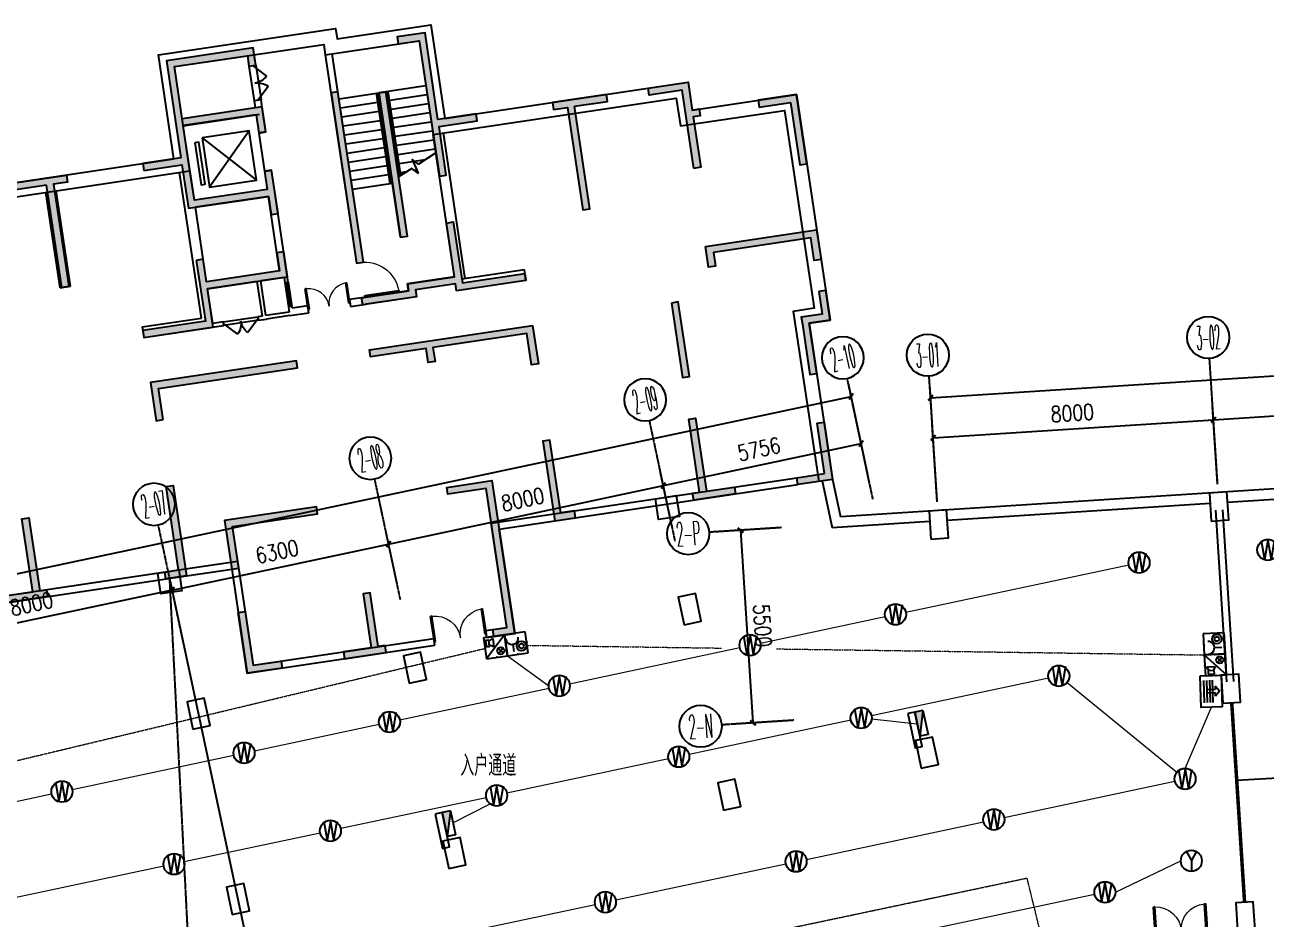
# Model space of a CAD drawing. Extents: x -781653 to 929899, y -292639 to -18670.
# Drawn here: x -228443 to -193095, y -142443 to -116962 of the extents above; entities that cross this region are included whole.
import ezdxf
from ezdxf.enums import TextEntityAlignment as Align

# ---------------------------------------------------------------- set-up
doc = ezdxf.new("R2010")
doc.units = 0
doc.header["$LTSCALE"] = 10
doc.header["$MEASUREMENT"] = 0
for name, pattern in [('ACAD_ISO11W100', [33.5, 12, -3, 12, -3, 0.5, -3]), ('BORDER', [1.75, 0.5, -0.25, 0.5, -0.25, 0, -0.25]), ('CENTER', [2, 1.25, -0.25, 0.25, -0.25]), ('DASH', [0.35, 0.25, -0.1])]:
    doc.linetypes.add(name, pattern=pattern)
doc.layers.get('0').update_dxf_attribs({"linetype": 'CONTINUOUS'})
doc.layers.get('Defpoints').update_dxf_attribs({"linetype": 'CONTINUOUS'})
for name, color, linetype in [('A-STAIRS', 9, 'CONTINUOUS'), ('AXIS', 3, 'CONTINUOUS'), ('AXIS_TEXT', 7, 'CONTINUOUS'), ('COLU', 1, 'CONTINUOUS'), ('DIM_SYMB', 3, 'CONTINUOUS'), ('DOTE', 8, 'CENTER'), ('HT-TEXT', 7, 'CONTINUOUS'), ('JPS-X', 1, 'BORDER'), ('JPS-XHS', 7, 'CONTINUOUS'), ('jq-h', 252, 'CONTINUOUS'), ('jz', 121, 'CONTINUOUS'), ('OUTLINE', 93, 'DASH'), ('PUB_DIM', 3, 'CONTINUOUS'), ('RD-equip', 3, 'CONTINUOUS'), ('STAIR', 9, 'CONTINUOUS'), ('TEXT', 7, 'CONTINUOUS'), ('wall', 8, 'CONTINUOUS'), ('WINDOW', 4, 'CONTINUOUS'), ('wj', 7, 'CONTINUOUS'), ('消防加墙', 2, 'CONTINUOUS'), ('结构墙', 7, 'CONTINUOUS')]:
    doc.layers.add(name, color=color, linetype=linetype)
doc.layers.add('RD-line', color=2, linetype='CONTINUOUS', lineweight=0)
doc.layers.get('DOTE').off()
doc.styles.add('_TCH_AXIS', font='COMPLEX', dxfattribs={"bigfont": 'GBCBIG'})
doc.styles.add('COMPLEX', font='COMPLEX')
doc.styles.add('DIM_FONT', font='SIMPLEX', dxfattribs={"width": 0.8, "bigfont": 'HZTXT'})
doc.styles.add('FS1', font='txt4', dxfattribs={"width": 0.8, "bigfont": 'fstxt'})
doc.styles.add('FS2', font='tjromans.shx', dxfattribs={"width": 0.8, "bigfont": 'tjhztxt.shx'})
doc.styles.get("Standard").update_dxf_attribs({"font": 'GBENOR', "bigfont": 'GBCBIG'})
doc.dimstyles.new('DIMN300', dxfattribs={"dimscale": 3, "dimtxt": 300, "dimasz": 100, "dimexe": 250, "dimexo": 300, "dimgap": 150, "dimtad": 1, "dimdec": 0, "dimzin": 0, "dimdsep": 46, "dimtxsty": 'DIM_FONT', "dimblk": 'ARCHTICK', "dimcen": 0.09, "dimclrt": 7, "dimazin": 2, "dimtfac": 1, "dimtdec": 0, "dimtix": 1, "dimtmove": 2, "dimatfit": 3, "dimfxl": 0, "dimtolj": 1, "dimtzin": 0, "dimarcsym": 0})

# ---------------------------------------------------------------- blocks, each defined once
blk = doc.blocks.new('DTTT')
at = {"layer": 'jz'}
for p, q in [((748, -792), (-748, 792)), ((-748, -792), (748, 792))]:
    blk.add_line(p, q, dxfattribs=at)
for points in [[(-748, -792), (-748, 792), (748, 792), (748, -792)], [(-1003, -673), (-1003, 673), (-871, 673), (-871, -673)]]:
    blk.add_lwpolyline(points, close=True, dxfattribs=at)
blk = doc.blocks.new('st02')
at = {"layer": 'DIM_SYMB'}
blk.add_lwpolyline([(0, -1930), (537, -2172), (693, -2013), (587, -2426), (742, -2265), (1150, -2450)], dxfattribs=at)
at = {"layer": 'STAIR'}
for p, q in [((0, 0), (1150, 0)), ((1080, -2418), (1080, 0)), ((1120, -2436), (1120, 0)), ((2500, 0), (1350, 0)), ((1380, -2600), (1380, 0)), ((1420, -2600), (1420, 0)), ((0, -260), (1080, -260)), ((1120, -260), (1150, -260)), ((1380, -260), (1350, -260)), ((2500, -260), (1420, -260)), ((0, -520), (1080, -520)), ((1120, -520), (1150, -520)), ((1380, -520), (1350, -520)), ((2500, -520), (1420, -520)), ((0, -780), (1080, -780)), ((0, -1040), (1080, -1040)), ((1120, -780), (1150, -780)), ((1120, -1040), (1150, -1040)), ((1380, -780), (1350, -780)), ((1380, -1040), (1350, -1040)), ((2500, -780), (1420, -780)), ((2500, -1040), (1420, -1040)), ((0, -1300), (1080, -1300)), ((1120, -1300), (1150, -1300)), ((1380, -1300), (1350, -1300)), ((2500, -1300), (1420, -1300)), ((0, -1560), (1080, -1560)), ((1120, -1560), (1150, -1560)), ((1380, -1560), (1350, -1560)), ((2500, -1560), (1420, -1560)), ((0, -1820), (1080, -1820)), ((332, -2080), (1080, -2080)), ((1120, -1820), (1150, -1820)), ((1120, -2080), (1150, -2080)), ((1380, -1820), (1350, -1820)), ((1380, -2080), (1350, -2080)), ((2500, -1820), (1420, -1820)), ((2500, -2080), (1420, -2080)), ((609, -2340), (670, -2340)), ((907, -2340), (1080, -2340)), ((1120, -2340), (1150, -2340)), ((1380, -2340), (1350, -2340)), ((2500, -2340), (1420, -2340)), ((2500, -2600), (1350, -2600))]:
    blk.add_line(p, q, dxfattribs=at)
blk = doc.blocks.new('A$C24CC5D58')
at = {"color": 8, "extrusion": (0, 0, -1)}
for p, q in [((40800, 17100), (41154, 16746)), ((40800, 16100), (41154, 16454)), ((40800, 10850), (40800, 10150)), ((40800, 10850), (40900, 10850)), ((40833, 10150), (40833, 10850)), ((40867, 10150), (40867, 10850)), ((40900, 10850), (40900, 10150)), ((38900, 9950), (39254, 9596)), ((39900, 9950), (39546, 9596)), ((40900, 10150), (40800, 10150)), ((43000, 10100), (43000, 10150)), ((43000, 10150), (43975, 10150)), ((43000, 10100), (43975, 10100)), ((43975, 10150), (43975, 10100))]:
    blk.add_line(p, q, dxfattribs=at)
at = {"color": 8}
for p, q in [((41350, 10000), (41350, 10585)), ((41380, 10585), (41350, 10585)), ((41380, 10000), (41380, 10585)), ((42520, 10000), (42520, 10585)), ((42520, 10585), (42550, 10585)), ((42550, 10000), (42550, 10585)), ((41350, 10000), (41380, 10000)), ((42550, 10000), (42520, 10000))]:
    blk.add_line(p, q, dxfattribs=at)
at = {"color": 8, "extrusion": (0, 0, -1)}
for centre, start, end in [((-40800, 17100), 225, 270), ((-40800, 16100), 90, 135), ((-38900, 9950), 180, 225), ((-39900, 9950), 315, 360)]:
    blk.add_arc(centre, 500, start, end, dxfattribs=at)
at = {"color": 8, "lineweight": 13, "extrusion": (0, 0, -1)}
blk.add_arc((-43000, 10125), 975, 90, 178.5307, dxfattribs=at)
at = {"color": 8, "lineweight": 13}
for centre, start, end in [((41365, 10000), 0, 88.5307), ((42535, 10000), 91.4693, 180)]:
    blk.add_arc(centre, 585, start, end, dxfattribs=at)
at = {"layer": 'DIM_SYMB', "color": 8}
for points in [[(43640, 13200, 0, 0, 0), (43640, 15500, 80, 0, 0), (43640, 15800, 0, 0, 0)], [(45060, 15800, 0, 0, 0), (45060, 14800, 80, 0, 0), (45060, 14500, 0, 0, 0)]]:
    blk.add_lwpolyline(points, format="xyseb", dxfattribs=at)
at = {"layer": 'STAIR', "color": 8}
blk.add_line((40700, 15175), (40700, 14075), dxfattribs=at)
at = {"layer": 'wall', "color": 8}
for p, q in [((40700, 17400), (40700, 17100)), ((40900, 17100), (40900, 17400)), ((40700, 17100), (40900, 17100)), ((42900, 17100), (42900, 11100)), ((43100, 11100), (43100, 17100)), ((40900, 16100), (40700, 16100)), ((40700, 16100), (40700, 15900)), ((40900, 15800), (40900, 16100)), ((40700, 15900), (38600, 15900)), ((40700, 15700), (38600, 15700)), ((40700, 15700), (40800, 15700)), ((40700, 15700), (40700, 15175)), ((40900, 15900), (40900, 15900)), ((40900, 15175), (40900, 15800)), ((44250, 11640), (44250, 15800)), ((44250, 15800), (44450, 15800)), ((44450, 11640), (44450, 15800)), ((40700, 15175), (40900, 15175)), ((34450, 11650), (34450, 14400)), ((34750, 11650), (34750, 14400)), ((38300, 13450), (38300, 14400)), ((38600, 13550), (38600, 14400)), ((45600, 10300), (45600, 14400)), ((45900, 10200), (45900, 14400)), ((40900, 14075), (40700, 14075)), ((40700, 14075), (40700, 13550)), ((40900, 13450), (40900, 14075)), ((38300, 11100), (38300, 13450)), ((40700, 13550), (38600, 13550)), ((40900, 11100), (40900, 13450)), ((40700, 13350), (38600, 13350)), ((38600, 11200), (38600, 13350)), ((40700, 11200), (40700, 13350)), ((34450, 11650), (34750, 11650)), ((44250, 11640), (44450, 11640)), ((38300, 10200), (38300, 11100)), ((40130, 11200), (38600, 11200)), ((38600, 10000), (38600, 11000)), ((40030, 11000), (38600, 11000)), ((40030, 10000), (40030, 11000)), ((40700, 11200), (40130, 11200)), ((40800, 11000), (40130, 11000)), ((40130, 10000), (40130, 11000)), ((40800, 11000), (40800, 10850)), ((40900, 10850), (40900, 11100)), ((42900, 11100), (43100, 11100)), ((40800, 10850), (40900, 10850)), ((45600, 10300), (44250, 10300)), ((44250, 10300), (44250, 10100)), ((36600, 10200), (38300, 10200)), ((36600, 10200), (36600, 9900)), ((36600, 9900), (38500, 9900)), ((38500, 9900), (38900, 9900)), ((38900, 10000), (38600, 10000)), ((38900, 9900), (38900, 10000)), ((40030, 10000), (39900, 10000)), ((39900, 10000), (39900, 9900)), ((39900, 9900), (40130, 9900)), ((40800, 10000), (40130, 10000)), ((40800, 9900), (40130, 9900)), ((40900, 10150), (40800, 10150)), ((40800, 10150), (40800, 10000)), ((40800, 9900), (41350, 9900)), ((40900, 10100), (40900, 10150)), ((41350, 10100), (40900, 10100)), ((41350, 9900), (41350, 10100)), ((42900, 10100), (42550, 10100)), ((42550, 10100), (42550, 9900)), ((42550, 9900), (43000, 9900)), ((43100, 10100), (42900, 10100)), ((44450, 9900), (43000, 9900)), ((44250, 10100), (43100, 10100)), ((45600, 10100), (44450, 10100)), ((44450, 10100), (44450, 9900)), ((45600, 9900), (45600, 10100)), ((47600, 9900), (45600, 9900)), ((45800, 10200), (45800, 10200)), ((47600, 10200), (45800, 10200)), ((47600, 9900), (47600, 10200))]:
    blk.add_line(p, q, dxfattribs=at)
at = {"layer": 'WINDOW', "color": 8}
for p, q in [((40700, 17100), (40700, 16100)), ((40900, 17100), (40900, 16100)), ((38900, 10000), (39900, 10000)), ((39900, 9900), (38900, 9900))]:
    blk.add_line(p, q, dxfattribs=at)
at = {"layer": 'WINDOW', "color": 8, "linetype": 'DASH'}
for p, q in [((40900, 15175), (40700, 15175)), ((40700, 14075), (40900, 14075))]:
    blk.add_line(p, q, dxfattribs=at)
at = {"layer": 'OUTLINE', "color": 8, "xscale": -1}
blk.add_blockref('st02', (45600, 15800), dxfattribs=at)
at = {"layer": 'STAIR', "color": 8, "xscale": -0.9000000000232827, "yscale": 0.9000000000232827, "zscale": 0.9, "rotation": 180}
blk.add_blockref('DTTT', (39758, 14565), dxfattribs=at)
blk = doc.blocks.new('JG301')
at = {"layer": 'jq-h'}
for points in [[(21000, -1700), (21000, -200), (23100, -200), (23100, -500), (23300, -500), (23300, 0), (20800, 0), (20800, -2800), (19700, -2800), (19700, -3000), (20800, -3000), (20800, -4250), (23100, -4250), (23100, -4775), (23300, -4775), (23300, -3525), (23100, -3525), (23100, -4050), (21000, -4050), (21000, -1900), (23100, -1900), (23100, -2425), (23300, -2425), (23300, -1700)], [(28000, -500), (27400, -500), (27400, -300), (28200, -300), (28200, -2800), (29300, -2800), (29300, -3000), (28200, -3000), (28200, -4400), (28000, -4400)], [(25300, -1600), (25500, -1600), (25500, -6500), (25300, -6500)], [(26650, -1800), (26850, -1800), (26850, -5960), (26650, -5960)], [(17100, -5950), (16900, -5950), (16900, -3000), (15950, -3000), (15950, -2800), (17500, -2800), (17500, -3000), (17100, -3000)], [(31500, -2800), (33050, -2800), (33050, -3000), (32100, -3000), (32100, -5950), (31900, -5950), (31900, -3000), (31500, -3000)], [(35400, -5250), (35200, -5250), (35200, -3000), (34250, -3000), (34250, -2800), (35400, -2800), (35400, -3600), (35600, -3600), (35600, -3800), (35400, -3800)], [(38200, -3800), (37300, -3800), (37300, -3600), (38400, -3600), (38400, -3600), (38400, -5600), (38200, -5600)], [(20800, -5750), (20800, -7500), (19000, -7500), (19000, -7700), (21000, -7700), (21000, -6600), (23100, -6600), (23300, -6600), (23300, -5875), (23100, -5875), (23100, -6400), (21000, -6400), (21000, -5750)], [(30000, -7700), (28000, -7700), (28000, -7500), (26850, -7500), (26850, -7700), (25300, -7700), (25300, -7500), (26650, -7500), (26650, -7300), (28000, -7300), (28000, -5750), (28200, -5750), (28200, -7500), (30000, -7500)], [(35200, -7500), (38400, -7500), (38400, -8350), (38200, -8350), (38200, -7700), (35400, -7700), (35400, -8100), (35200, -8100)], [(19000, -9000), (23200, -9000), (23200, -9200), (19200, -9200), (19200, -10100), (19000, -10100)], [(25300, -9000), (30000, -9000), (30000, -10100), (29800, -10100), (29800, -9200), (27100, -9200), (27100, -9600), (26900, -9600), (26900, -9200), (25300, -9200)], [(34200, -11100), (34000, -11100), (34000, -8950), (34200, -8950)], [(37600, -10100), (37600, -9900), (38200, -9900), (38200, -9250), (38400, -9250), (38400, -10100), (37800, -10100), (37800, -11550), (37600, -11550)], [(19000, -12000), (19200, -12000), (19200, -14600), (18600, -14600), (18600, -14400), (19000, -14400)], [(14800, -12300), (15000, -12300), (15000, -14400), (15200, -14400), (15200, -14600), (14000, -14600), (14000, -14400), (14800, -14400)], [(29800, -12300), (30000, -12300), (30000, -14400), (30400, -14400), (30400, -14600), (29800, -14600)], [(35000, -14600), (33800, -14600), (33800, -14400), (34000, -14400), (34000, -12300), (34200, -12300), (34200, -14400), (35000, -14400)], [(37800, -14600), (36800, -14600), (36800, -14400), (37600, -14400), (37600, -12950), (37800, -12950)], [(20700, -14600), (20500, -14600), (20500, -13200), (23150, -13200), (23150, -13400), (20700, -13400)], [(28000, -13400), (26900, -13400), (26900, -13200), (28200, -13200), (28200, -17600), (27600, -17600), (27600, -17400), (28000, -17400)], [(20500, -15850), (20700, -15850), (20700, -17400), (21500, -17400), (21500, -17600), (20500, -17600)], [(24500, -17600), (23300, -17600), (23300, -17400), (24100, -17400), (24100, -15850), (24300, -15850), (24300, -17400), (24500, -17400)]]:
    blk.add_hatch(color=256, dxfattribs=at).paths.add_polyline_path(points)
at = {"layer": 'wj'}
for points in [[(19700, -3000), (20800, -3000), (20800, -4250), (23100, -4250), (23100, -4775), (23300, -4775), (23300, -3525), (23100, -3525), (23100, -4050), (21000, -4050), (21000, -1900), (23100, -1900), (23100, -2425), (23300, -2425), (23300, -1700), (21000, -1700), (21000, -200), (23100, -200), (23100, -500), (23300, -500), (23300, 0), (20800, 0), (20800, -2800), (19700, -2800), (19700, -3000)], [(28000, -500), (28000, -4400), (28200, -4400), (28200, -3000), (29300, -3000), (29300, -2800), (28200, -2800), (28200, -300), (27400, -300), (27400, -500), (28000, -500)], [(16900, -3000), (15950, -3000), (15950, -2800), (17500, -2800), (17500, -3000), (17100, -3000), (17100, -5950), (16900, -5950), (16900, -3000)], [(32100, -3000), (33050, -3000), (33050, -2800), (31500, -2800), (31500, -3000), (31900, -3000), (31900, -5950), (32100, -5950), (32100, -3000)], [(35200, -5250), (35200, -3000), (34250, -3000), (34250, -2800), (35400, -2800), (35400, -3600), (35600, -3600), (35600, -3800), (35400, -3800), (35400, -5250), (35200, -5250)], [(38200, -3800), (38200, -5600), (38400, -5600), (38400, -3600), (37300, -3600), (37300, -3800), (38200, -3800)], [(20800, -5750), (20800, -7500), (19000, -7500), (19000, -7700), (21000, -7700), (21000, -6600), (23100, -6600), (23100, -6600), (23300, -6600), (23300, -5875), (23100, -5875), (23100, -6400), (21000, -6400), (21000, -5750), (20800, -5750)], [(35200, -7500), (38400, -7500), (38400, -8350), (38200, -8350), (38200, -7700), (35400, -7700), (35400, -8100), (35200, -8100), (35200, -7500)], [(30000, -9000), (30000, -10100), (29800, -10100), (29800, -9200), (27100, -9200), (27100, -9600), (26900, -9600), (26900, -9200), (25300, -9200), (25300, -9000), (30000, -9000)], [(38200, -9250), (38200, -9900), (37600, -9900), (37600, -10100), (37600, -10100), (37600, -11550), (37800, -11550), (37800, -10100), (38400, -10100), (38400, -9250), (38200, -9250)], [(19200, -14600), (18600, -14600), (18600, -14400), (19000, -14400), (19000, -12000), (19200, -12000), (19200, -14600)], [(15000, -14400), (15200, -14400), (15200, -14600), (14000, -14600), (14000, -14400), (14800, -14400), (14800, -12300), (15000, -12300), (15000, -14400)], [(35000, -14400), (35000, -14600), (33800, -14600), (33800, -14400), (34000, -14400), (34000, -12300), (34200, -12300), (34200, -14400), (35000, -14400)], [(37600, -14400), (37600, -12950), (37800, -12950), (37800, -14600), (36800, -14600), (36800, -14400), (37600, -14400)], [(20500, -14600), (20700, -14600), (20700, -13400), (23150, -13400), (23150, -13200), (20500, -13200), (20500, -14600)], [(28200, -17600), (27600, -17600), (27600, -17400), (28000, -17400), (28000, -13400), (26900, -13400), (26900, -13200), (28200, -13200), (28200, -17600)], [(21500, -17400), (21500, -17600), (20500, -17600), (20500, -15850), (20700, -15850), (20700, -17400), (21500, -17400)], [(24500, -17400), (24300, -17400), (24300, -15850), (24100, -15850), (24100, -17400), (23300, -17400), (23300, -17600), (24500, -17600), (24500, -17400)]]:
    blk.add_lwpolyline(points, dxfattribs=at)
for points in [[(25500, -1600), (25300, -1600), (25300, -6500), (25500, -6500)], [(26650, -1800), (26650, -5960), (26850, -5960), (26850, -1800)], [(28000, -7700), (28000, -7500), (26850, -7500), (26850, -7700), (25300, -7700), (25300, -7500), (26650, -7500), (26650, -7300), (28000, -7300), (28000, -5750), (28200, -5750), (28200, -7500), (30000, -7500), (30000, -7700)], [(19200, -10100), (19200, -9200), (23200, -9200), (23200, -9000), (19000, -9000), (19000, -10100)], [(34000, -8950), (34000, -11100), (34200, -11100), (34200, -8950)], [(30400, -14400), (30000, -14400), (30000, -12300), (29800, -12300), (29800, -14600), (30400, -14600)]]:
    blk.add_lwpolyline(points, close=True, dxfattribs=at)
blk = doc.blocks.new('$DorLib2D$00000002')
for p, q in [((-0.5, 0), (-0.5, 0.4875)), ((-0.475, 0.4875), (-0.5, 0.4875)), ((-0.475, 0), (-0.475, 0.4875)), ((0.475, 0), (0.475, 0.4875)), ((0.475, 0.4875), (0.5, 0.4875)), ((0.5, 0), (0.5, 0.4875)), ((-0.5, 0), (-0.475, 0)), ((0.5, 0), (0.475, 0))]:
    blk.add_line(p, q)
at = {"lineweight": 13}
for centre, start, end in [((-0.4875, 0), 0, 88.53072), ((0.4875, 0), 91.46928, 180)]:
    blk.add_arc(centre, 0.4875, start, end, dxfattribs=at)
blk = doc.blocks.new('A$C7EC620A8')
at = {"layer": 'COLU'}
for points in [[(138808, 89467), (139401, 89556), (139490, 88962), (138897, 88873)], [(154633, 88832), (155132, 88864), (155081, 89662), (154582, 89630), (154633, 88832)], [(146650, 88318), (147149, 88350), (147097, 89149), (146598, 89117), (146650, 88318)], [(124638, 87351), (125232, 87439), (125320, 86846), (124727, 86757)], [(139622, 85878), (140111, 85982), (139945, 86764), (139456, 86660), (139622, 85878)], [(131797, 84213), (132287, 84317), (132120, 85099), (131631, 84995), (131797, 84213)], [(154967, 83643), (155466, 83675), (155415, 84473), (154916, 84441), (154967, 83643)], [(125635, 82901), (126124, 83005), (125958, 83788), (125469, 83684), (125635, 82901)], [(146376, 81794), (146865, 81898), (146699, 82680), (146210, 82576), (146376, 81794)], [(140746, 80596), (141235, 80700), (141069, 81482), (140580, 81378), (140746, 80596)], [(132921, 78931), (133410, 79035), (133244, 79817), (132755, 79713), (132921, 78931)], [(126759, 77620), (127248, 77724), (127082, 78506), (126593, 78402), (126759, 77620)], [(155385, 77156), (155884, 77188), (155832, 77986), (155333, 77954), (155385, 77156)]]:
    blk.add_lwpolyline(points, close=True, dxfattribs=at)
at = {"layer": '结构墙', "linetype": 'ByBlock'}
for p, q in [((143555, 89974), (143840, 88638)), ((143853, 90018), (144079, 88954)), ((159306, 89934), (144079, 88954)), ((159624, 89654), (155100, 89363)), ((154601, 89331), (147117, 88849)), ((146618, 88817), (143840, 88638))]:
    blk.add_line(p, q, dxfattribs=at)
at = {"layer": '结构墙'}
for points in [[(118175, 98114), (125098, 99148), (124655, 102115), (129699, 102868), (129744, 102572), (132414, 102971), (132813, 100300), (139736, 101334), (139854, 100543), (142821, 100986), (143781, 94557), (143188, 94469), (143853, 90018)], [(118630, 97778), (125553, 98812), (125110, 101779), (129363, 102414), (129407, 102117), (132077, 102516), (132476, 99845), (139400, 100879), (139518, 100088), (142485, 100531), (143327, 94894), (142733, 94805), (143457, 89959)]]:
    blk.add_lwpolyline(points, dxfattribs=at)
blk = doc.blocks.new('_AXISO')
blk.add_circle((0, 0), 0.5)
at = {"layer": 'AXIS_TEXT', "style": 'COMPLEX', "width": 1.041667}
blk.add_attdef('A', text='', height=0.56, dxfattribs=at).set_placement((-0.25, -0.28), (0.25, -0.28), align=Align.FIT)
blk = doc.blocks.new('_ArchTick')
at = {"color": 0, "linetype": 'ByBlock', "const_width": 0.4}
blk.add_lwpolyline([(-0.5, -0.5), (0.5, 0.5)], dxfattribs=at)
blk = doc.blocks.new('*D210')
at = {"layer": 'Defpoints', "color": 0}
for p in [(162721, 99099), (162867, 96827), (154883, 96314)]:
    blk.add_point(p, dxfattribs=at)
at = {"layer": 'PUB_DIM', "color": 0, "lineweight": -2}
for p, q in [((162838, 97276), (162697, 99473)), ((154737, 98586), (162721, 99099)), ((154854, 96763), (154713, 98960))]:
    blk.add_line(p, q, dxfattribs=at)
at = {"layer": 'PUB_DIM', "color": 0, "lineweight": -2, "xscale": 150, "yscale": 150, "zscale": 150}
for p, rotation in [((162721, 99099), 3.681321670432538), ((154737, 98586), 183.6813216704325)]:
    blk.add_blockref('_ArchTick', p, dxfattribs=dict(at, rotation=rotation))
at = {"layer": 'PUB_DIM', "color": 7, "insert": (158700, 99292), "char_height": 450, "attachment_point": 5, "rotation": 3.6813, "style": 'DIM_FONT'}
blk.add_mtext('\\A1;8000', dxfattribs=at)
blk = doc.blocks.new('*D211')
at = {"layer": 'Defpoints', "color": 0}
for p in [(154737, 98586), (154883, 96314), (146900, 95800)]:
    blk.add_point(p, dxfattribs=at)
at = {"layer": 'PUB_DIM', "color": 0, "lineweight": -2}
for p, q in [((154854, 96763), (154713, 98960)), ((146871, 96249), (146730, 98446)), ((146754, 98072), (154737, 98586))]:
    blk.add_line(p, q, dxfattribs=at)
at = {"layer": 'PUB_DIM', "color": 0, "lineweight": -2, "xscale": 150, "yscale": 150, "zscale": 150}
for p, rotation in [((154737, 98586), 3.681321670432945), ((146754, 98072), 183.6813216704329)]:
    blk.add_blockref('_ArchTick', p, dxfattribs=dict(at, rotation=rotation))
at = {"layer": 'PUB_DIM', "color": 7, "insert": (150717, 98778), "char_height": 450, "attachment_point": 5, "rotation": 3.6813, "style": 'DIM_FONT'}
blk.add_mtext('\\A1;8000', dxfattribs=at)
blk = doc.blocks.new('*D242')
at = {"layer": 'Defpoints', "color": 0}
for p in [(144703, 97907), (145040, 96325), (139410, 95127)]:
    blk.add_point(p, dxfattribs=at)
at = {"layer": 'PUB_DIM', "color": 0, "lineweight": -2}
for p, q in [((144946, 96766), (144625, 98274)), ((139073, 96709), (144703, 97907)), ((139316, 95568), (138995, 97076))]:
    blk.add_line(p, q, dxfattribs=at)
at = {"layer": 'PUB_DIM', "color": 0, "lineweight": -2, "xscale": 150, "yscale": 150, "zscale": 150}
for p, rotation in [((144703, 97907), 12.01260007418333), ((139073, 96709), 192.0126000741834)]:
    blk.add_blockref('_ArchTick', p, dxfattribs=dict(at, rotation=rotation))
at = {"layer": 'PUB_DIM', "color": 7, "insert": (141795, 97748), "char_height": 450, "attachment_point": 5, "rotation": 12.0126, "style": 'DIM_FONT'}
blk.add_mtext('\\A1;5756', dxfattribs=at)
blk = doc.blocks.new('*D247')
at = {"layer": 'Defpoints', "color": 0}
for p in [(117262, 92068), (125423, 92151), (117598, 90486)]:
    blk.add_point(p, dxfattribs=at)
at = {"layer": 'PUB_DIM', "color": 0, "lineweight": -2}
for p, q in [((125329, 92591), (125008, 94099)), ((125087, 93733), (117262, 92068)), ((117505, 90926), (117184, 92434))]:
    blk.add_line(p, q, dxfattribs=at)
at = {"layer": 'PUB_DIM', "color": 0, "lineweight": -2, "xscale": 150, "yscale": 150, "zscale": 150}
for p, rotation in [((125087, 93733), 12.01260007423394), ((117262, 92068), 192.0126000742339)]:
    blk.add_blockref('_ArchTick', p, dxfattribs=dict(at, rotation=rotation))
at = {"layer": 'PUB_DIM', "color": 7, "insert": (121080, 93340), "char_height": 450, "attachment_point": 5, "rotation": 12.0126, "style": 'DIM_FONT'}
blk.add_mtext('\\A1;8000', dxfattribs=at)
blk = doc.blocks.new('*D248')
at = {"layer": 'Defpoints', "color": 0}
for p in [(139073, 96709), (139410, 95127), (131585, 93462)]:
    blk.add_point(p, dxfattribs=at)
at = {"layer": 'PUB_DIM', "color": 0, "lineweight": -2}
for p, q in [((139316, 95568), (138995, 97076)), ((131249, 95044), (139073, 96709)), ((131491, 93903), (131171, 95411))]:
    blk.add_line(p, q, dxfattribs=at)
at = {"layer": 'PUB_DIM', "color": 0, "lineweight": -2, "xscale": 150, "yscale": 150, "zscale": 150}
for p, rotation in [((139073, 96709), 12.01260007417335), ((131249, 95044), 192.0126000741733)]:
    blk.add_blockref('_ArchTick', p, dxfattribs=dict(at, rotation=rotation))
at = {"layer": 'PUB_DIM', "color": 7, "insert": (135067, 96316), "char_height": 450, "attachment_point": 5, "rotation": 12.0126, "style": 'DIM_FONT'}
blk.add_mtext('\\A1;8000', dxfattribs=at)
blk = doc.blocks.new('*D249')
at = {"layer": 'Defpoints', "color": 0}
for p in [(131249, 95044), (131585, 93462), (125423, 92151)]:
    blk.add_point(p, dxfattribs=at)
at = {"layer": 'PUB_DIM', "color": 0, "lineweight": -2}
for p, q in [((131491, 93903), (131171, 95411)), ((125087, 93733), (131249, 95044)), ((125329, 92591), (125008, 94099))]:
    blk.add_line(p, q, dxfattribs=at)
at = {"layer": 'PUB_DIM', "color": 0, "lineweight": -2, "xscale": 150, "yscale": 150, "zscale": 150}
for p, rotation in [((131249, 95044), 12.01260007423477), ((125087, 93733), 192.0126000742348)]:
    blk.add_blockref('_ArchTick', p, dxfattribs=dict(at, rotation=rotation))
at = {"layer": 'PUB_DIM', "color": 7, "insert": (128074, 94828), "char_height": 450, "attachment_point": 5, "rotation": 12.0126, "style": 'DIM_FONT'}
blk.add_mtext('\\A1;6300', dxfattribs=at)
blk = doc.blocks.new('*D278')
at = {"layer": 'Defpoints', "color": 0}
for p in [(296371, 108841), (296590, 105431), (146900, 95800)]:
    blk.add_point(p, dxfattribs=at)
at = {"layer": 'PUB_DIM', "color": 0, "lineweight": -2}
for p, q in [((296561, 105880), (296347, 109215)), ((146680, 99210), (296371, 108841)), ((146871, 96249), (146656, 99584))]:
    blk.add_line(p, q, dxfattribs=at)
at = {"layer": 'PUB_DIM', "color": 0, "lineweight": -2, "xscale": 150, "yscale": 150, "zscale": 150}
for p, rotation in [((296371, 108841), 3.681321670432589), ((146680, 99210), 183.6813216704326)]:
    blk.add_blockref('_ArchTick', p, dxfattribs=dict(at, rotation=rotation))
at = {"layer": 'PUB_DIM', "color": 7, "insert": (228434, 104921), "char_height": 450, "attachment_point": 5, "rotation": 3.6813, "style": 'DIM_FONT'}
blk.add_mtext('\\A1;150000', dxfattribs=at)
blk = doc.blocks.new('*D281')
at = {"layer": 'Defpoints', "color": 0}
for p in [(142885, 95542), (141623, 89949), (143238, 90053)]:
    blk.add_point(p, dxfattribs=at)
at = {"layer": 'PUB_DIM', "color": 0, "lineweight": -2}
for p, q in [((142436, 95513), (140896, 95414)), ((141270, 95438), (141623, 89949)), ((142789, 90024), (141249, 89925))]:
    blk.add_line(p, q, dxfattribs=at)
at = {"layer": 'PUB_DIM', "color": 0, "lineweight": -2, "xscale": 150, "yscale": 150, "zscale": 150}
for p, rotation in [((141270, 95438), 93.68132167043176), ((141623, 89949), 273.6813216704318)]:
    blk.add_blockref('_ArchTick', p, dxfattribs=dict(at, rotation=rotation))
at = {"layer": 'PUB_DIM', "color": 7, "insert": (141895, 92722), "char_height": 450, "attachment_point": 5, "rotation": 273.6813, "style": 'DIM_FONT'}
blk.add_mtext('\\A1;5500', dxfattribs=at)
blk = doc.blocks.new('*D283')
at = {"layer": 'Defpoints', "color": 0}
for p in [(144418, 99250), (144986, 96579), (78518, 82436)]:
    blk.add_point(p, dxfattribs=at)
at = {"layer": 'PUB_DIM', "color": 0, "lineweight": -2}
for p, q in [((144892, 97019), (144340, 99616)), ((77950, 85106), (144418, 99250)), ((78424, 82876), (77872, 85473))]:
    blk.add_line(p, q, dxfattribs=at)
at = {"layer": 'PUB_DIM', "color": 0, "lineweight": -2, "xscale": 150, "yscale": 150, "zscale": 150}
for p, rotation in [((144418, 99250), 12.0126000742294), ((77950, 85106), 192.0126000742295)]:
    blk.add_blockref('_ArchTick', p, dxfattribs=dict(at, rotation=rotation))
at = {"layer": 'PUB_DIM', "color": 7, "insert": (111090, 92618), "char_height": 450, "attachment_point": 5, "rotation": 12.0126, "style": 'DIM_FONT'}
blk.add_mtext('\\A1;67956', dxfattribs=at)
blk = doc.blocks.new('yy')
at = {"layer": 'RD-equip'}
blk.add_circle((0, 0), 200, dxfattribs=at)
at = {"layer": 'RD-equip', "color": 4, "style": 'FS1', "width": 0.8}
blk.add_attdef('Y', text='', height=360, dxfattribs=at).set_placement((0, 0), align=Align.MIDDLE)
blk = doc.blocks.new('$equip$00001630')
for p, q in [((-0.5, 0), (-0.5, -1)), ((0.5, 0), (-0.5, 0)), ((0.5, -1), (0.5, 0)), ((-0.169, -0.5), (-0.169, -0.85)), ((-0.5, -1), (0.5, -1))]:
    blk.add_line(p, q)
for radius in [0.226, 0.113]:
    blk.add_circle((0.227, -0.64), radius)
blk.add_arc((-0.169, -0.2), 0.3, 180, 0)
for p in [(0, 0), (-0.5, -0.5), (0.5, -0.5), (0, -1)]:
    blk.add_point(p)
at = {"flags": 9}
blk.add_attdef('A', (0, 0), '', height=0.00002, dxfattribs=at)
blk.add_attdef('B', text='', height=0.4, dxfattribs=at).set_placement((0.884, -0.7), align=Align.MIDDLE_CENTER)
blk = doc.blocks.new('$equip$00001636')
for p, q in [((0.5, 0), (-0.5, 0)), ((0.5, 0), (-0.5, -1)), ((-0.5, 0), (-0.5, -1)), ((0.5, -1), (0.5, 0)), ((-0.417, -0.135, 0), (-0.417, -0.435, 0)), ((-0.269, -0.135, 0), (-0.417, -0.135, 0)), ((-0.417, -0.435, 0), (-0.269, -0.435, 0)), ((-0.269, -0.185, 0), (-0.069, -0.085, 0)), ((-0.269, -0.435, 0), (-0.269, -0.135, 0)), ((-0.069, -0.485, 0), (-0.269, -0.385, 0)), ((-0.069, -0.085, 0), (-0.069, -0.485, 0)), ((-0.5, -1), (0.5, -1)), ((0.105, -0.602), (0.344, -0.841)), ((0.105, -0.841), (0.344, -0.602))]:
    blk.add_line(p, q)
blk.add_circle((0.225, -0.722), 0.169)
for p in [(0, 0), (-0.5, -0.5), (0.5, -0.5), (0, -1)]:
    blk.add_point(p)
at = {"flags": 9}
blk.add_attdef('A', (0, 0), '', height=0.00002, dxfattribs=at)
blk.add_attdef('B', text='', height=0.4, dxfattribs=at).set_placement((0.884, -0.7), align=Align.MIDDLE_CENTER)
blk = doc.blocks.new('sdfgsdgsdgdsg')
at = {"layer": 'RD-equip', "xscale": 600, "yscale": 600, "zscale": 600, "rotation": 359.9999999999889}
for name, p in [('$equip$00001636', (-300, 600)), ('$equip$00001630', (300, 600))]:
    blk.add_blockref(name, p, dxfattribs=at)
blk = doc.blocks.new('DXHS')
at = {"layer": 'JPS-XHS'}
blk.add_hatch(color=256, dxfattribs=at).paths.add_polyline_path([(-350, 240), (-350, 0), (350, 0)])
at = {"layer": 'JPS-XHS', "linetype": 'Continuous'}
for p, q in [((-350, 240), (-350, 0)), ((-350, 240), (350, 240)), ((-350, 0), (350, 0)), ((350, 240), (350, 0))]:
    blk.add_line(p, q, dxfattribs=at)
at = {"layer": 'JPS-XHS'}
blk.add_line((-350, 240), (350, 0), dxfattribs=at)
blk = doc.blocks.new('FHJL')
at = {"layer": 'RD-equip', "color": 4}
for p, q in [((-212, 331), (210, 331)), ((-212, 274), (210, 274)), ((-31, 120), (-31, 293)), ((31, 120), (31, 293)), ((-212, 221), (210, 221)), ((-212, 168), (210, 168)), ((-97, 120), (-31, 120)), ((0, 43), (-97, 120)), ((0, 43), (97, 120)), ((97, 120), (31, 120))]:
    blk.add_line(p, q, dxfattribs=at)
at = {"layer": 'RD-equip'}
blk.add_lwpolyline([(300, 400), (300, 0), (-300, 0), (-300, 400)], close=True, dxfattribs=at)
blk = doc.blocks.new('A$C447C5B7F')
at = {"layer": 'AXIS', "linetype": 'ByBlock'}
for p, q in [((154855.1, 96753), (154624.8, 100332.3)), ((145040, 96325.5), (144308.3, 99764.2)), ((146870.9, 96249.1), (146640.6, 99828.4)), ((139409.9, 95127.4), (138678.2, 98566.2)), ((131585.1, 93462.4), (130853.3, 96901.2)), ((125423, 92151.2), (124691.3, 95590)), ((142435.9, 95512.8), (140378.5, 95380.5)), ((142789, 90024.2), (140731.7, 89891.8))]:
    blk.add_line(p, q, dxfattribs=at)
ref = blk.add_blockref('_AXISO', (154586.2, 100931.1), dxfattribs=dict(at, xscale=1200, yscale=1200, zscale=1200))
ref.add_attrib('A', '3-02', dxfattribs={"layer": 'AXIS_TEXT', "linetype": 'ByBlock', "height": 678.82, "rotation": 3.68132, "style": '_TCH_AXIS', "width": 0.265823}).set_placement((154269.3, 100570.6), (154946.7, 100614.2), align=Align.FIT)
ref = blk.add_blockref('_AXISO', (144182.9, 100351), dxfattribs=dict(at, xscale=-1200.000000000009, yscale=1200, zscale=1200, rotation=204.0252001484516))
ref.add_attrib('A', '2-10', dxfattribs={"layer": 'AXIS_TEXT', "linetype": 'ByBlock', "height": 678.82, "rotation": 12.0126, "style": '_TCH_AXIS', "width": 0.28}).set_placement((143921.6, 99948.4), (144585.5, 100089.6), align=Align.FIT)
ref = blk.add_blockref('_AXISO', (146602.1, 100427.2), dxfattribs=dict(at, xscale=1200, yscale=1200, zscale=1200))
ref.add_attrib('A', '3-01', dxfattribs={"layer": 'AXIS_TEXT', "linetype": 'ByBlock', "height": 678.82, "rotation": 3.68132, "style": '_TCH_AXIS', "width": 0.283784}).set_placement((146285.2, 100066.7), (146962.6, 100110.3), align=Align.FIT)
ref = blk.add_blockref('_AXISO', (138552.8, 99153), dxfattribs=dict(at, xscale=-1200.000000000009, yscale=1200, zscale=1200, rotation=204.0252001484516))
ref.add_attrib('A', '2-09', dxfattribs={"layer": 'AXIS_TEXT', "linetype": 'ByBlock', "height": 678.82, "rotation": 12.0126, "style": '_TCH_AXIS', "width": 0.2625}).set_placement((138291.5, 98750.4), (138955.5, 98891.6), align=Align.FIT)
ref = blk.add_blockref('_AXISO', (130728, 97488), dxfattribs=dict(at, xscale=-1200.000000000009, yscale=1200, zscale=1200, rotation=204.0252001484516))
ref.add_attrib('A', '2-08', dxfattribs={"layer": 'AXIS_TEXT', "linetype": 'ByBlock', "height": 678.82, "rotation": 12.0126, "style": '_TCH_AXIS', "width": 0.2625}).set_placement((130466.7, 97085.3), (131130.6, 97226.6), align=Align.FIT)
ref = blk.add_blockref('_AXISO', (124566, 96176.8), dxfattribs=dict(at, xscale=-1200.000000000009, yscale=1200, zscale=1200, rotation=204.0252001484516))
ref.add_attrib('A', '2-07', dxfattribs={"layer": 'AXIS_TEXT', "linetype": 'ByBlock', "height": 678.82, "rotation": 12.0126, "style": '_TCH_AXIS', "width": 0.2625}).set_placement((124304.6, 95774.1), (124968.6, 95915.4), align=Align.FIT)
ref = blk.add_blockref('_AXISO', (139779.8, 95341.9), dxfattribs=dict(at, xscale=1199.999999999993, yscale=1200, zscale=1200, rotation=3.681324481271491))
ref.add_attrib('A', '2-P', dxfattribs={"layer": 'AXIS_TEXT', "linetype": 'ByBlock', "height": 678.82, "rotation": 3.68132, "style": '_TCH_AXIS', "width": 0.333333}).set_placement((139462.9, 94981.4), (140140.3, 95025), align=Align.FIT)
ref = blk.add_blockref('_AXISO', (140132.9, 89853.3), dxfattribs=dict(at, xscale=1199.999999999993, yscale=1200, zscale=1200, rotation=3.681324481271491))
ref.add_attrib('A', '2-N', dxfattribs={"layer": 'AXIS_TEXT', "linetype": 'ByBlock', "height": 678.82, "rotation": 3.68132, "style": '_TCH_AXIS', "width": 0.323077}).set_placement((139816, 89492.8), (140493.4, 89536.4), align=Align.FIT)
at = {"layer": 'PUB_DIM'}
dim = blk.add_linear_dim(base=(296370.9, 108840.7), p1=(146899.8, 95800), p2=(296590.3, 105431.1), angle=3.68132, dimstyle='DIMN300', override={"dimscale": 1.5}, dxfattribs=at)
dim.commit()
dim.dimension.update_dxf_attribs({"geometry": '*D278', "text_midpoint": (228434.3, 104920.6), "dimtype": 129})
for p1, p2, distance, picture, middle in [((78518, 82435.6), (144986, 96579.1), 2730.2, '*D283', (111090.1, 92618)), ((154883.3, 96313.7), (162866.8, 96827.3), 2276.6, '*D210', (158700, 99291.5)), ((146899.8, 95800), (154883.3, 96313.7), 2276.6, '*D211', (150716.5, 98777.8)), ((139409.9, 95127.4), (145040, 96325.5), 1616.8, '*D242', (141794.8, 97748)), ((131585.1, 93462.4), (139409.9, 95127.4), 1616.8, '*D248', (135067.3, 96316.5)), ((142885, 95541.7), (143238.1, 90053.1), -1618.6, '*D281', (141895.4, 92722.4)), ((125423, 92151.2), (131585.1, 93462.4), 1616.8, '*D249', (128073.9, 94828.4)), ((125423, 92151.2), (117598.2, 90486.2), -1616.8, '*D247', (121080.5, 93340.3))]:
    dim = blk.add_aligned_dim(p1=p1, p2=p2, distance=distance, dimstyle='DIMN300', override={"dimscale": 1.5}, dxfattribs=at)
    dim.commit()
    dim.dimension.update_dxf_attribs({"geometry": picture, "text_midpoint": middle})

msp = doc.modelspace()

# ---------------------------------------------------------------- linework, layer by layer
at = {"layer": 'A-STAIRS', "linetype": 'DASH', "ltscale": 5}
msp.add_line((-221726.6, -183343.2), (-224316.5, -132733.4), dxfattribs=at)
at = {"layer": 'A-STAIRS'}
msp.add_line((-213901.8, -181678.2), (-224316.5, -132733.4), dxfattribs=at)
at = {"layer": 'HT-TEXT'}
msp.add_line((-189407.1, -138226.6), (-193933.6, -138492.6), dxfattribs=at)
at = {"layer": 'RD-line'}
for p, q in [((-203356.7, -133696), (-197008.9, -132345.3)), ((-207498.3, -134577.2), (-203943.6, -133820.9)), ((-214701.4, -134937.3), (-213523, -135795.1)), ((-212929.6, -135732.9), (-208085.1, -134702.1)), ((-199292.1, -135574.7), (-204335.3, -136647.8)), ((-198766.2, -135701.9), (-195636.7, -138255.2)), ((-217765.6, -136761.9), (-213516.4, -135857.8)), ((-195404.2, -138144.9), (-194647.6, -136400.8)), ((-204922.2, -136772.7), (-209528.9, -137752.9)), ((-203030.3, -136884.7), (-204330.5, -136742.8)), ((-221907.4, -137643.2), (-218352.5, -136886.8)), ((-227092.5, -138746.5), (-222494.3, -137768.1)), ((-210115.8, -137877.8), (-214714.7, -138856.4)), ((-200557.3, -139541.4), (-195697.7, -138507.3)), ((-232277.5, -139849.8), (-227679.3, -138871.4)), ((-215301.6, -138981.3), (-219447.6, -139863.5)), ((-216250.4, -139697.7), (-215193.3, -139159.9)), ((-206187.1, -140739.3), (-201144.1, -139666.2)), ((-220034.4, -139988.3), (-223901.2, -140811.1)), ((-224488.1, -140936), (-229086.3, -141914.5)), ((-211618.4, -141895), (-206773.9, -140864.1)), ((-197387.5, -141674.3), (-195526.2, -140779.2)), ((-197980.9, -141736.7), (-203024.1, -142809.8)), ((-216454.4, -142924), (-212205.2, -142019.8))]:
    msp.add_line(p, q, dxfattribs=at)
at = {"layer": 'RD-line', "color": 1, "linetype": 'ACAD_ISO11W100', "ltscale": 0.05}
for p, q in [((-214167.4, -134640.4), (-208581.8, -134719.7)), ((-246237.1, -142137.9), (-215338.7, -134727.7)), ((-207041.8, -134741.6), (-194856.8, -134914.7))]:
    msp.add_line(p, q, dxfattribs=at)
at = {"layer": 'RD-line', "color": 1, "linetype": 'DASH'}
for p in [(-245799.1, -150961.6), (-199446.7, -143132.7)]:
    msp.add_line(p, (-199902.9, -141270.1), dxfattribs=at)
at = {"layer": 'wall'}
for p, q in [((-194015.1, -135668.6), (-194329.8, -130778.7)), ((-194214.7, -135681.4), (-194529.3, -130791.5))]:
    msp.add_line(p, q, dxfattribs=at)
at = {"layer": 'wall', "linetype": 'ByBlock'}
for p, q in [((-215283.2, -134417.5), (-215312.7, -134219.7)), ((-216766.7, -134639.1), (-216796.3, -134441.3))]:
    msp.add_line(p, q, dxfattribs=at)
at = {"layer": 'wall'}
for points in [[(-215312.7, -134219.7), (-214719.3, -134131.1), (-215162.4, -131164), (-206459, -129864.1)], [(-215283.2, -134417.5), (-214492, -134299.4), (-214935.1, -131332.3), (-206429.4, -130062)], [(-247456.2, -139020.3), (-242313.3, -138252.2), (-242756.4, -135285.2), (-241272.9, -135063.6), (-223865.9, -132463.9), (-222382.4, -132242.3), (-221939.2, -135209.4), (-216796.3, -134441.3)], [(-239886.4, -135058.7), (-223836.4, -132661.7), (-222550.6, -132469.6), (-222107.5, -135436.7), (-216766.7, -134639.1)]]:
    msp.add_lwpolyline(points, dxfattribs=at)
at = {"layer": 'WINDOW', "linetype": 'DASH', "ltscale": 2, "const_width": 100}
msp.add_lwpolyline([(-193710.4, -141962), (-194076.4, -136273.7)], dxfattribs=at)
at = {"layer": '消防加墙'}
for points in [[(-203298.7, -136584), (-203090.6, -137562.1), (-202895, -137520.4), (-203103.1, -136542.3)], [(-216753.7, -139447), (-216545.5, -140425.1), (-216349.9, -140383.5), (-216558, -139405.4)]]:
    msp.add_lwpolyline(points, close=True, dxfattribs=at)

# ---------------------------------------------------------------- block references
at = {"rotation": 8.494301955372288}
msp.add_blockref('A$C24CC5D58', (-259789.6, -141064.5), dxfattribs=at)
at = {"layer": 'DOTE'}
msp.add_blockref('A$C447C5B7F', (-349332.1, -226799.4), dxfattribs=at)
at = {"layer": 'JPS-X', "rotation": 282.0126000740612}
for p in [(-203030.3, -136884.7), (-216485.2, -139747.7)]:
    msp.add_blockref('DXHS', p, dxfattribs=at)
at = {"layer": 'jq-h', "rotation": 8.49430196274054}
msp.add_blockref('JG301', (-244982.3, -121057.9), dxfattribs=at)
at = {"layer": 'RD-equip', "xscale": 1.5, "yscale": 1.5, "zscale": 1.5}
for p, values in [((-193048.3, -131921.9), {'Y': 'W'}), ((-196715.4, -132282.8), {'Y': 'W'}), ((-203650.1, -133758.4), {'Y': 'W'}), ((-207792.6, -134635.4), {'Y': 'W'}), ((-198998.7, -135512.2), {'Y': 'W'}), ((-213223, -135795.1), {'Y': 'W'}), ((-204628.8, -136710.2), {'Y': 'W'}), ((-218059.1, -136824.2), {'Y': 'W'}), ((-222200.9, -137705.5), {'Y': 'W'}), ((-209822.4, -137815.4), {'Y': 'W'}), ((-195404.2, -138444.9), {'Y': 'W'}), ((-227385.9, -138808.8), {'Y': 'W'}), ((-215008.1, -138918.8), {'Y': 'W'}), ((-200850.7, -139603.8), {'Y': 'W'}), ((-219741, -139925.9), {'Y': 'W'}), ((-224194.7, -140873.6), {'Y': 'W'}), ((-206481.4, -140797.5), {'Y': 'W'}), ((-195226.2, -140779.2), {'Y': 'Y'}), ((-197687.5, -141674.3), {'Y': 'W'}), ((-211911.8, -141957.2), {'Y': 'W'})]:
    msp.add_blockref('yy', p, dxfattribs=at).add_auto_attribs(values)
at = {"layer": 'RD-equip', "xscale": 1.499999999994378, "yscale": 1.500000000024062, "zscale": 1.5, "rotation": 91.87543394054937}
msp.add_blockref('FHJL', (-194362.5, -135941.2), dxfattribs=at)
at = {"layer": 'RD-line'}
for p, rotation in [((-214701.4, -134937.3), 8.361732165601467), ((-194257.7, -134882.5), 93.07624818814863)]:
    msp.add_blockref('sdfgsdgsdgdsg', p, dxfattribs=dict(at, rotation=rotation))
at = {"layer": 'WINDOW', "linetype": 'ByBlock', "xscale": -1500, "yscale": 1500, "zscale": 1500}
for p, rotation in [((-216039.7, -134429.4), 8.494301792933449), ((-195511.7, -142778.2), 3.681321670439112)]:
    msp.add_blockref('$DorLib2D$00000002', p, dxfattribs=dict(at, rotation=rotation))
at = {"layer": '结构墙'}
msp.add_blockref('A$C7EC620A8', (-349293.1, -219932.3), dxfattribs=at)

# ---------------------------------------------------------------- texts
at = {"layer": 'TEXT', "style": 'FS2', "width": 0.7}
msp.add_text('入户通道', height=600, rotation=359.83888, dxfattribs=at).set_placement((-216044.5, -138362.2, 0))

doc.saveas('drawing.dxf')
